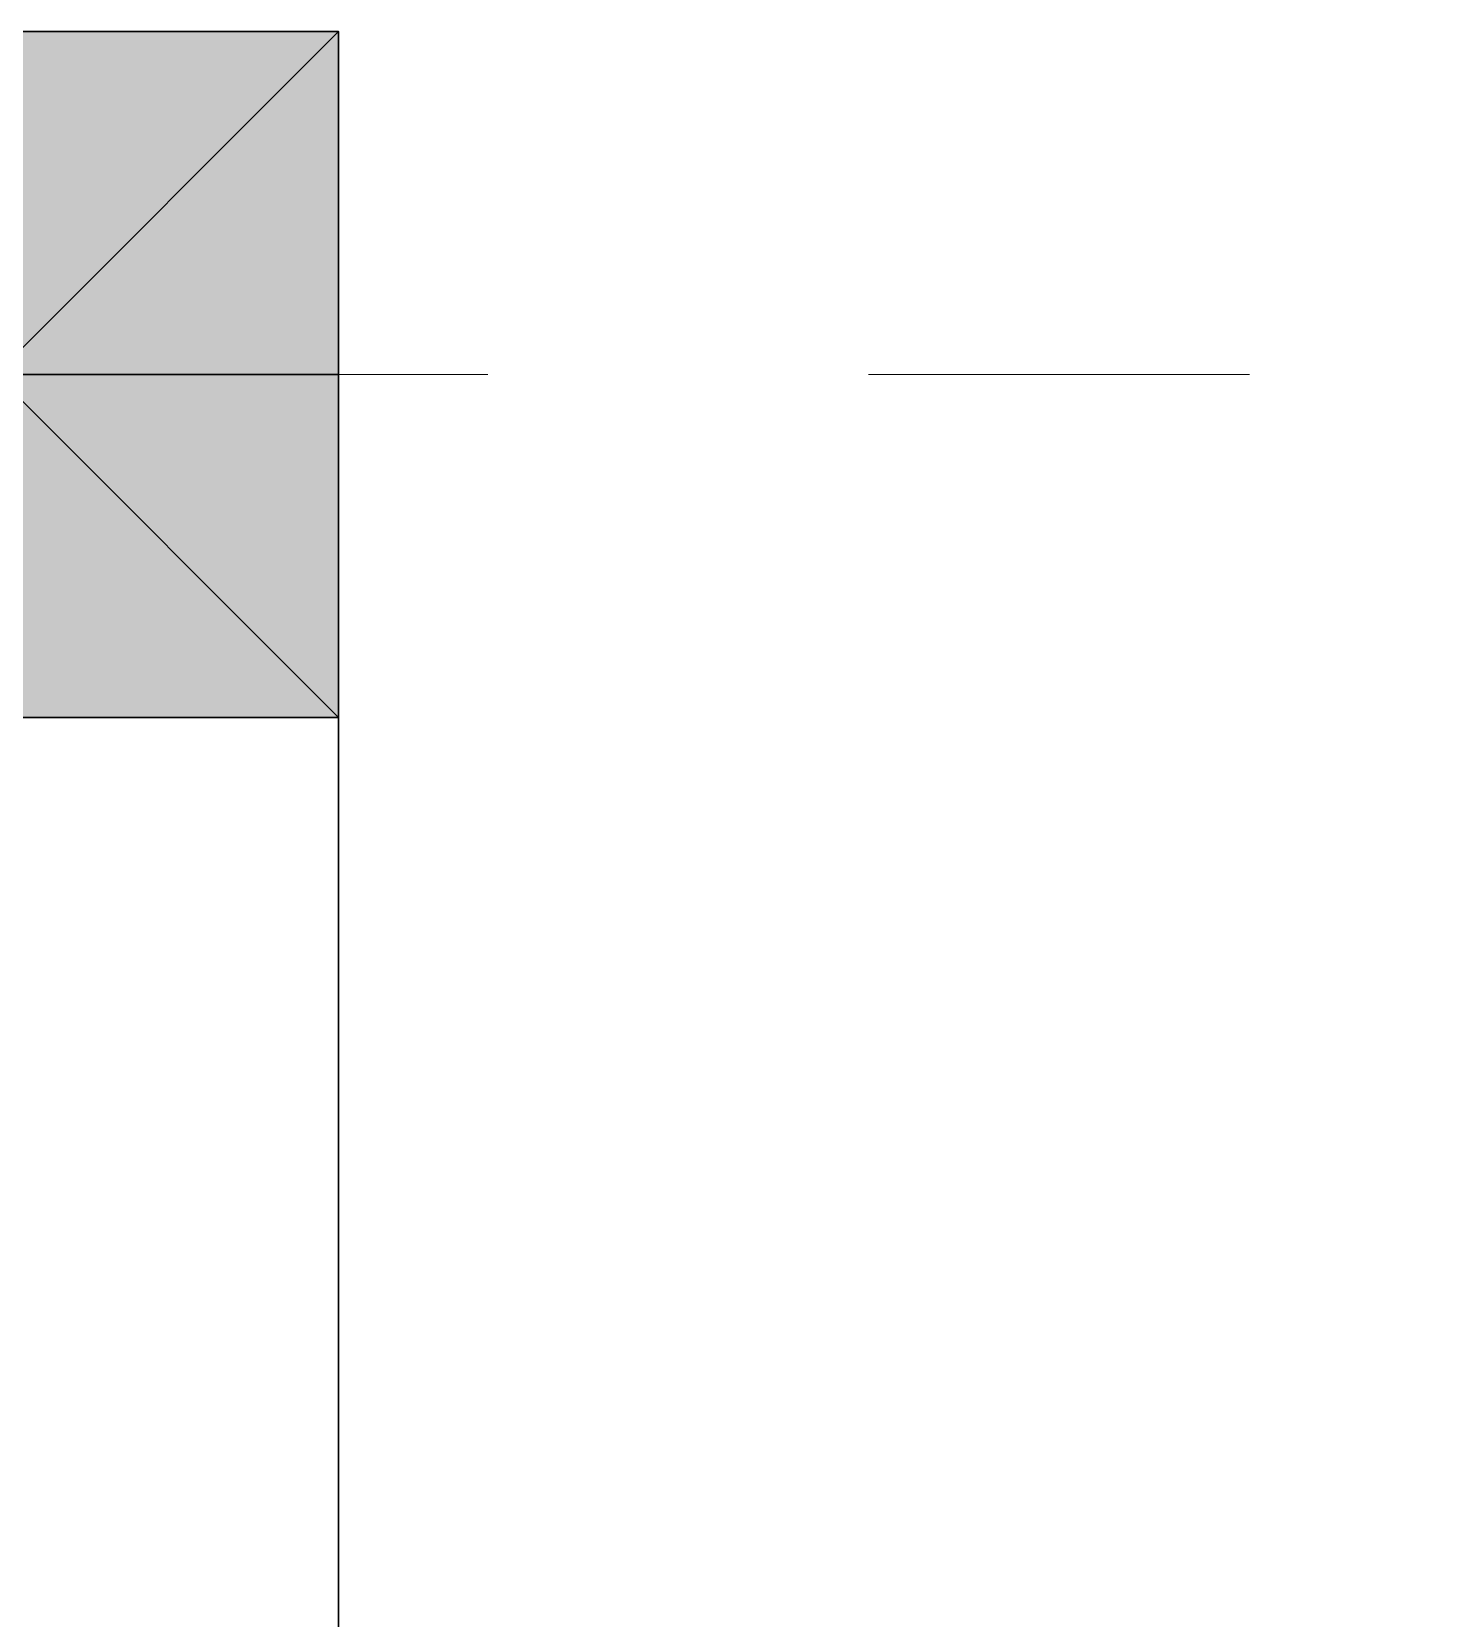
# Model space of a CAD drawing. Header units: metres. Extents: x 319894 to 3389272, y 120 to 6136017.
# Drawn here: x 321546.387 to 321547.318, y 3068035.638 to 3068036.679 of the extents above; entities that cross this region are included whole.
import ezdxf

# ---------------------------------------------------------------- set-up
doc = ezdxf.new("R2010")
doc.units = ezdxf.units.M
doc.header["$MEASUREMENT"] = 0
doc.linetypes.add('CENTER', pattern=[2, 1.25, -0.25, 0.25, -0.25])
doc.linetypes.add('HIDDEN', pattern=[0.375, 0.25, -0.125])
for name, color, linetype, lineweight in [('centerline', 255, 'HIDDEN', 5), ('column', 50, 'Continuous', 30), ('hatch', 252, 'Continuous', 15), ('wall', 4, 'Continuous', 30)]:
    doc.layers.add(name, color=color, linetype=linetype, lineweight=lineweight)

# ---------------------------------------------------------------- blocks, each defined once
blk = doc.blocks.new('column')
at = {"layer": 'hatch'}
h = blk.add_hatch(color=256, dxfattribs=at)
h.dxf.hatch_style = 1
h.paths.add_polyline_path([(0, 0), (0.45, 0), (0.45, 0.45), (0, 0.45)])
at = {"layer": 'column'}
for p, q in [((0, 0.45), (0.45, 0)), ((0, 0), (0.45, 0.45)), ((0.225, 0.45), (0.225, 0)), ((0, 0.225), (0.45, 0.225))]:
    blk.add_line(p, q, dxfattribs=at)
blk.add_lwpolyline([(0, 0), (0.45, 0), (0.45, 0.45), (0, 0.45)], close=True, dxfattribs=at)
blk = doc.blocks.new('FINAL GRIDTOP FLOOR')
at = {"layer": 'centerline', "linetype": 'CENTER'}
blk.add_line((322233.0729, 3068088.5658), (322185.967, 3068088.5658), dxfattribs=at)
at = {"layer": 'wall'}
blk.add_blockref('column', (322200.525, 3068088.3408), dxfattribs=at)

msp = doc.modelspace()

# ---------------------------------------------------------------- linework, layer by layer
at = {"layer": 'wall'}
msp.add_line((321546.5881, 3068036.2286), (321546.5881, 3068021.1786), dxfattribs=at)

# ---------------------------------------------------------------- block references
at = {"layer": 'centerline'}
msp.add_blockref('FINAL GRIDTOP FLOOR', (-654.3868, -52.1121), dxfattribs=at)

doc.saveas('drawing.dxf')
